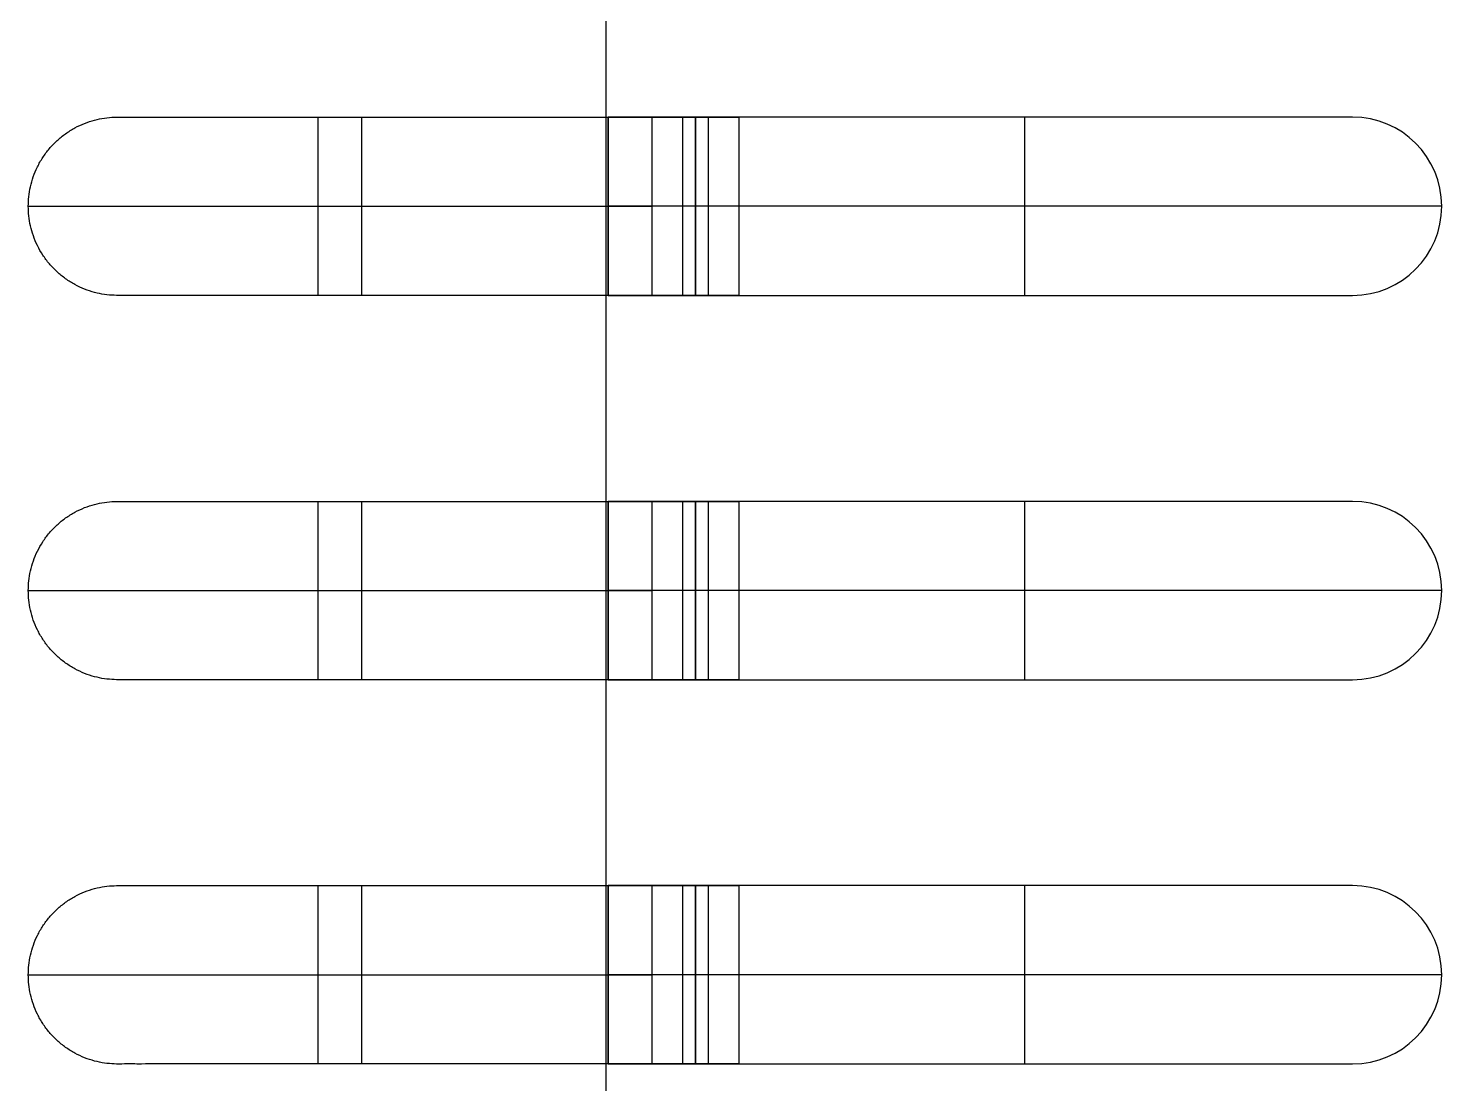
# Model space of a CAD drawing. Header units: millimetres. Extents: x 1.2 to 41.2, y 0.2 to 23.9.
# Drawn here: x 33.423 to 35.044, y 12.526 to 13.735 of the extents above; entities that cross this region are included whole.
import ezdxf

# ---------------------------------------------------------------- set-up
doc = ezdxf.new("R2010")
doc.units = ezdxf.units.MM
doc.layers.add('图层04', color=96, linetype='Continuous', true_color=0x007f00)
doc.layers.add('默认', color=18, linetype='Continuous', true_color=0x000000)

msp = doc.modelspace()

# ---------------------------------------------------------------- linework, layer by layer
at = {"layer": '图层04'}
for points in [[(34.086, 8.0327, 1.6431), (34.086, 11.5327, 1.6431), (34.086, 15.0327, 1.6431)], [(34.086, 8.0327, 2.0472), (34.086, 11.5327, 2.0472), (34.086, 15.0327, 2.0472)], [(34.086, 8.0327, 1.8451), (34.086, 11.5327, 1.8451), (34.086, 15.0327, 1.8451)]]:
    msp.add_open_spline(points, degree=2, dxfattribs=at)
at = {"layer": '默认'}
for p, q in [((34.0883, 13.6337, 1.6756), (34.1883, 13.6337, 1.6756)), ((34.1883, 13.6337, 2.1224), (34.0883, 13.6337, 2.1224)), ((34.1383, 13.6337, 1.7256), (34.1383, 13.6337, 1.6256)), ((34.1383, 13.6337, 2.0724), (34.1383, 13.6337, 2.1724)), ((34.1883, 13.4294, 1.6756), (34.0883, 13.4294, 1.6756)), ((34.0883, 13.4294, 2.1224), (34.1883, 13.4294, 2.1224)), ((34.1383, 13.4294, 1.6256), (34.1383, 13.4294, 1.7256)), ((34.1383, 13.4294, 2.1724), (34.1383, 13.4294, 2.0724)), ((34.0883, 13.1933, 1.6756), (34.1883, 13.1933, 1.6756)), ((34.1883, 13.1933, 2.1224), (34.0883, 13.1933, 2.1224)), ((34.1383, 13.1933, 1.7256), (34.1383, 13.1933, 1.6256)), ((34.1383, 13.1933, 2.0724), (34.1383, 13.1933, 2.1724)), ((34.1883, 12.989, 1.6756), (34.0883, 12.989, 1.6756)), ((34.0883, 12.989, 2.1224), (34.1883, 12.989, 2.1224)), ((34.1383, 12.989, 1.6256), (34.1383, 12.989, 1.7256)), ((34.1383, 12.989, 2.1724), (34.1383, 12.989, 2.0724)), ((34.0883, 12.753, 1.6756), (34.1883, 12.753, 1.6756)), ((34.1883, 12.753, 2.1224), (34.0883, 12.753, 2.1224)), ((34.1383, 12.753, 1.7256), (34.1383, 12.753, 1.6256)), ((34.1383, 12.753, 2.0724), (34.1383, 12.753, 2.1724)), ((34.1883, 12.5486, 1.6756), (34.0883, 12.5486, 1.6756)), ((34.0883, 12.5486, 2.1224), (34.1883, 12.5486, 2.1224)), ((34.1383, 12.5486, 1.6256), (34.1383, 12.5486, 1.7256)), ((34.1383, 12.5486, 2.1724), (34.1383, 12.5486, 2.0724))]:
    msp.add_line(p, q, dxfattribs=at)
for points in [[(34.0883, 13.4294, 2.0724), (33.8069, 13.4294, 2.0724), (33.5255, 13.4294, 2.0724), (33.4234, 13.4294, 2.0724), (33.4234, 13.5315, 2.0724), (33.4234, 13.6337, 2.0724), (33.5255, 13.6337, 2.0724), (33.8069, 13.6337, 2.0724), (34.0883, 13.6337, 2.0724)], [(34.0883, 13.4294, 2.1724), (33.8069, 13.4294, 2.1724), (33.5255, 13.4294, 2.1724), (33.4234, 13.4294, 2.1724), (33.4234, 13.5315, 2.1724), (33.4234, 13.6337, 2.1724), (33.5255, 13.6337, 2.1724), (33.8069, 13.6337, 2.1724), (34.0883, 13.6337, 2.1724)], [(34.0883, 13.4294, 2.1224), (33.8069, 13.4294, 2.1224), (33.5255, 13.4294, 2.1224), (33.4234, 13.4294, 2.1224), (33.4234, 13.5315, 2.1224), (33.4234, 13.6337, 2.1224), (33.5255, 13.6337, 2.1224), (33.8069, 13.6337, 2.1224), (34.0883, 13.6337, 2.1224)], [(34.0883, 12.989, 2.0724), (33.8069, 12.989, 2.0724), (33.5255, 12.989, 2.0724), (33.4234, 12.989, 2.0724), (33.4234, 13.0912, 2.0724), (33.4234, 13.1933, 2.0724), (33.5255, 13.1933, 2.0724), (33.8069, 13.1933, 2.0724), (34.0883, 13.1933, 2.0724)], [(34.0883, 12.989, 2.1724), (33.8069, 12.989, 2.1724), (33.5255, 12.989, 2.1724), (33.4234, 12.989, 2.1724), (33.4234, 13.0912, 2.1724), (33.4234, 13.1933, 2.1724), (33.5255, 13.1933, 2.1724), (33.8069, 13.1933, 2.1724), (34.0883, 13.1933, 2.1724)], [(34.0883, 12.989, 2.1224), (33.8069, 12.989, 2.1224), (33.5255, 12.989, 2.1224), (33.4234, 12.989, 2.1224), (33.4234, 13.0912, 2.1224), (33.4234, 13.1933, 2.1224), (33.5255, 13.1933, 2.1224), (33.8069, 13.1933, 2.1224), (34.0883, 13.1933, 2.1224)], [(34.0883, 12.5486, 2.0724), (33.8069, 12.5486, 2.0724), (33.5255, 12.5486, 2.0724), (33.4234, 12.5486, 2.0724), (33.4234, 12.6508, 2.0724), (33.4234, 12.753, 2.0724), (33.5255, 12.753, 2.0724), (33.8069, 12.753, 2.0724), (34.0883, 12.753, 2.0724)], [(34.0883, 12.5486, 2.1724), (33.8069, 12.5486, 2.1724), (33.5255, 12.5486, 2.1724), (33.4234, 12.5486, 2.1724), (33.4234, 12.6508, 2.1724), (33.4234, 12.753, 2.1724), (33.5255, 12.753, 2.1724), (33.8069, 12.753, 2.1724), (34.0883, 12.753, 2.1724)], [(34.0883, 12.5486, 2.1224), (33.8069, 12.5486, 2.1224), (33.5255, 12.5486, 2.1224), (33.4234, 12.5486, 2.1224), (33.4234, 12.6508, 2.1224), (33.4234, 12.753, 2.1224), (33.5255, 12.753, 2.1224), (33.8069, 12.753, 2.1224), (34.0883, 12.753, 2.1224)]]:
    msp.add_rational_spline(points, [1, 1, 1, 0.707106781186, 1, 0.707106781186, 1, 1, 1], degree=2, knots=[0, 0, 0, 0.562778, 0.562778, 0.723265, 0.723265, 0.883753, 0.883753, 1.446531, 1.446531, 1.446531], dxfattribs=at)
for points, degree in [([(33.5255, 13.6337, 2.0724), (33.5255, 13.6337, 2.1224), (33.5255, 13.6337, 2.1724)], 2), ([(33.7558, 13.4294, 2.0724), (33.7558, 13.5315, 2.0724), (33.7558, 13.6337, 2.0724)], 2), ([(33.8058, 13.4294, 2.1724), (33.8058, 13.5315, 2.1724), (33.8058, 13.6337, 2.1724)], 2), ([(34.0883, 13.4294, 2.0724), (34.0883, 13.5315, 2.0724), (34.0883, 13.6337, 2.0724)], 2), ([(34.0883, 13.6337, 1.6256), (34.0883, 13.5315, 1.6256), (34.0883, 13.4294, 1.6256)], 2), ([(34.0883, 13.6337, 1.7256), (34.0883, 13.6337, 1.6756), (34.0883, 13.6337, 1.6256)], 2), ([(34.0883, 13.6337, 2.1724), (34.1133, 13.6337, 2.1724), (34.1383, 13.6337, 2.1724)], 2), ([(34.0883, 13.6337, 2.0724), (34.0883, 13.6337, 1.899), (34.0883, 13.6337, 1.7256)], 2), ([(34.0883, 13.6337, 1.7256), (34.1383, 13.6337, 1.7256), (34.1883, 13.6337, 1.7256)], 2), ([(34.1883, 13.6337, 2.0724), (34.1383, 13.6337, 2.0724), (34.0883, 13.6337, 2.0724)], 2), ([(34.0883, 13.6337, 2.0724), (34.0883, 13.6337, 2.1224), (34.0883, 13.6337, 2.1724)], 2), ([(34.1883, 13.6337, 1.6256), (34.155, 13.6337, 1.6256), (34.1216, 13.6337, 1.6256), (34.0883, 13.6337, 1.6256)], 3), ([(34.0883, 13.4294, 1.849), (34.0883, 13.5315, 1.849), (34.0883, 13.6337, 1.849)], 2), ([(34.0883, 13.6337, 1.899), (34.1383, 13.6337, 1.899), (34.1883, 13.6337, 1.899)], 2), ([(34.1383, 13.6337, 2.1724), (34.1383, 13.5315, 2.1724), (34.1383, 13.4294, 2.1724)], 2), ([(34.1383, 13.6337, 2.0724), (34.1383, 13.6337, 1.899), (34.1383, 13.6337, 1.7256)], 2), ([(34.1737, 13.6337, 2.1578), (34.1737, 13.5315, 2.1578), (34.1737, 13.4294, 2.1578)], 2), ([(34.1883, 13.6337, 2.0724), (34.1883, 13.6337, 1.924), (34.1883, 13.6337, 1.7756)], 2), ([(34.1883, 13.6337, 1.6256), (34.1883, 13.6337, 1.6756), (34.1883, 13.6337, 1.7256)], 2), ([(34.1883, 13.6337, 2.1224), (34.1883, 13.6337, 2.0974), (34.1883, 13.6337, 2.0724)], 2), ([(34.1883, 13.6337, 2.1224), (34.1883, 13.5315, 2.1224), (34.1883, 13.4294, 2.1224)], 2), ([(34.2383, 13.6337, 1.7256), (34.2216, 13.6337, 1.7256), (34.205, 13.6337, 1.7256), (34.1883, 13.6337, 1.7256)], 3), ([(34.1883, 13.6337, 1.7756), (34.1883, 13.5315, 1.7756), (34.1883, 13.4294, 1.7756)], 2), ([(34.1883, 13.6337, 1.7756), (34.1883, 13.6337, 1.7506), (34.1883, 13.6337, 1.7256)], 2), ([(34.1883, 13.4294, 1.899), (34.1883, 13.5315, 1.899), (34.1883, 13.6337, 1.899)], 2), ([(34.203, 13.6337, 1.7403), (34.203, 13.5315, 1.7403), (34.203, 13.4294, 1.7403)], 2), ([(34.2383, 13.6337, 1.7256), (34.2383, 13.5315, 1.7256), (34.2383, 13.4294, 1.7256)], 2), ([(34.5662, 13.4294, 1.6257), (34.5662, 13.5315, 1.6257), (34.5662, 13.6337, 1.6257)], 2), ([(34.5662, 13.4294, 1.7257), (34.5662, 13.5315, 1.7257), (34.5662, 13.6337, 1.7257)], 2), ([(34.942, 13.6337, 1.6258), (34.942, 13.6337, 1.6758), (34.942, 13.6337, 1.7258)], 2), ([(33.4234, 13.5315, 2.0724), (33.7558, 13.5315, 2.0724), (34.0883, 13.5315, 2.0724)], 2), ([(33.4234, 13.5315, 2.1724), (33.7808, 13.5315, 2.1724), (34.1383, 13.5315, 2.1724)], 2), ([(33.4234, 13.5315, 2.0724), (33.4234, 13.5315, 2.1224), (33.4234, 13.5315, 2.1724)], 2), ([(35.0442, 13.5315, 1.6258), (34.5662, 13.5315, 1.6257), (34.0883, 13.5315, 1.6256)], 2), ([(34.0883, 13.5315, 2.0724), (34.0883, 13.5315, 1.849), (34.0883, 13.5315, 1.6256)], 2), ([(34.1883, 13.5315, 2.1224), (34.1883, 13.5315, 1.949), (34.1883, 13.5315, 1.7756)], 2), ([(35.0442, 13.5315, 1.7258), (34.6412, 13.5315, 1.7257), (34.2383, 13.5315, 1.7256)], 2), ([(35.0442, 13.5315, 1.6258), (35.0442, 13.5315, 1.6758), (35.0442, 13.5315, 1.7258)], 2), ([(33.5255, 13.4294, 2.0724), (33.5255, 13.4294, 2.1224), (33.5255, 13.4294, 2.1724)], 2), ([(34.0883, 13.4294, 1.6256), (34.0883, 13.4294, 1.6756), (34.0883, 13.4294, 1.7256)], 2), ([(34.0883, 13.4294, 1.6256), (34.1216, 13.4294, 1.6256), (34.155, 13.4294, 1.6256), (34.1883, 13.4294, 1.6256)], 3), ([(34.0883, 13.4294, 1.7256), (34.0883, 13.4294, 1.899), (34.0883, 13.4294, 2.0724)], 2), ([(34.0883, 13.4294, 2.0724), (34.1383, 13.4294, 2.0724), (34.1883, 13.4294, 2.0724)], 2), ([(34.1883, 13.4294, 1.7256), (34.1383, 13.4294, 1.7256), (34.0883, 13.4294, 1.7256)], 2), ([(34.0883, 13.4294, 2.1724), (34.0883, 13.4294, 2.1224), (34.0883, 13.4294, 2.0724)], 2), ([(34.1383, 13.4294, 2.1724), (34.1133, 13.4294, 2.1724), (34.0883, 13.4294, 2.1724)], 2), ([(34.0883, 13.4294, 1.899), (34.1383, 13.4294, 1.899), (34.1883, 13.4294, 1.899)], 2), ([(34.1383, 13.4294, 1.7256), (34.1383, 13.4294, 1.899), (34.1383, 13.4294, 2.0724)], 2), ([(34.1883, 13.4294, 2.0724), (34.1883, 13.4294, 2.0974), (34.1883, 13.4294, 2.1224)], 2), ([(34.1883, 13.4294, 1.7256), (34.1883, 13.4294, 1.7506), (34.1883, 13.4294, 1.7756)], 2), ([(34.1883, 13.4294, 1.7256), (34.205, 13.4294, 1.7256), (34.2216, 13.4294, 1.7256), (34.2383, 13.4294, 1.7256)], 3), ([(34.1883, 13.4294, 1.7256), (34.1883, 13.4294, 1.6756), (34.1883, 13.4294, 1.6256)], 2), ([(34.1883, 13.4294, 1.7756), (34.1883, 13.4294, 1.924), (34.1883, 13.4294, 2.0724)], 2), ([(34.942, 13.4294, 1.6258), (34.942, 13.4294, 1.6758), (34.942, 13.4294, 1.7258)], 2), ([(33.5255, 13.1933, 2.0724), (33.5255, 13.1933, 2.1224), (33.5255, 13.1933, 2.1724)], 2), ([(33.7558, 12.989, 2.0724), (33.7558, 13.0912, 2.0724), (33.7558, 13.1933, 2.0724)], 2), ([(33.8058, 12.989, 2.1724), (33.8058, 13.0912, 2.1724), (33.8058, 13.1933, 2.1724)], 2), ([(34.0883, 12.989, 2.0724), (34.0883, 13.0912, 2.0724), (34.0883, 13.1933, 2.0724)], 2), ([(34.0883, 13.1933, 1.6256), (34.0883, 13.0912, 1.6256), (34.0883, 12.989, 1.6256)], 2), ([(34.0883, 13.1933, 1.7256), (34.0883, 13.1933, 1.6756), (34.0883, 13.1933, 1.6256)], 2), ([(34.0883, 13.1933, 2.1724), (34.1133, 13.1933, 2.1724), (34.1383, 13.1933, 2.1724)], 2), ([(34.0883, 13.1933, 2.0724), (34.0883, 13.1933, 1.899), (34.0883, 13.1933, 1.7256)], 2), ([(34.0883, 13.1933, 1.7256), (34.1383, 13.1933, 1.7256), (34.1883, 13.1933, 1.7256)], 2), ([(34.1883, 13.1933, 2.0724), (34.1383, 13.1933, 2.0724), (34.0883, 13.1933, 2.0724)], 2), ([(34.0883, 13.1933, 2.0724), (34.0883, 13.1933, 2.1224), (34.0883, 13.1933, 2.1724)], 2), ([(34.1883, 13.1933, 1.6256), (34.155, 13.1933, 1.6256), (34.1216, 13.1933, 1.6256), (34.0883, 13.1933, 1.6256)], 3), ([(34.0883, 12.989, 1.849), (34.0883, 13.0912, 1.849), (34.0883, 13.1933, 1.849)], 2), ([(34.0883, 13.1933, 1.899), (34.1383, 13.1933, 1.899), (34.1883, 13.1933, 1.899)], 2), ([(34.1383, 13.1933, 2.1724), (34.1383, 13.0912, 2.1724), (34.1383, 12.989, 2.1724)], 2), ([(34.1383, 13.1933, 2.0724), (34.1383, 13.1933, 1.899), (34.1383, 13.1933, 1.7256)], 2), ([(34.1737, 13.1933, 2.1578), (34.1737, 13.0912, 2.1578), (34.1737, 12.989, 2.1578)], 2), ([(34.1883, 13.1933, 2.0724), (34.1883, 13.1933, 1.924), (34.1883, 13.1933, 1.7756)], 2), ([(34.1883, 13.1933, 1.6256), (34.1883, 13.1933, 1.6756), (34.1883, 13.1933, 1.7256)], 2), ([(34.1883, 13.1933, 2.1224), (34.1883, 13.1933, 2.0974), (34.1883, 13.1933, 2.0724)], 2), ([(34.1883, 13.1933, 2.1224), (34.1883, 13.0912, 2.1224), (34.1883, 12.989, 2.1224)], 2), ([(34.2383, 13.1933, 1.7256), (34.2216, 13.1933, 1.7256), (34.205, 13.1933, 1.7256), (34.1883, 13.1933, 1.7256)], 3), ([(34.1883, 13.1933, 1.7756), (34.1883, 13.0912, 1.7756), (34.1883, 12.989, 1.7756)], 2), ([(34.1883, 13.1933, 1.7756), (34.1883, 13.1933, 1.7506), (34.1883, 13.1933, 1.7256)], 2), ([(34.1883, 12.989, 1.899), (34.1883, 13.0912, 1.899), (34.1883, 13.1933, 1.899)], 2), ([(34.203, 13.1933, 1.7403), (34.203, 13.0912, 1.7403), (34.203, 12.989, 1.7403)], 2), ([(34.2383, 13.1933, 1.7256), (34.2383, 13.0912, 1.7256), (34.2383, 12.989, 1.7256)], 2), ([(34.5662, 12.989, 1.6257), (34.5662, 13.0912, 1.6257), (34.5662, 13.1933, 1.6257)], 2), ([(34.5662, 12.989, 1.7257), (34.5662, 13.0912, 1.7257), (34.5662, 13.1933, 1.7257)], 2), ([(34.942, 13.1933, 1.6258), (34.942, 13.1933, 1.6758), (34.942, 13.1933, 1.7258)], 2), ([(33.4234, 13.0912, 2.0724), (33.7558, 13.0912, 2.0724), (34.0883, 13.0912, 2.0724)], 2), ([(33.4234, 13.0912, 2.1724), (33.7808, 13.0912, 2.1724), (34.1383, 13.0912, 2.1724)], 2), ([(33.4234, 13.0912, 2.0724), (33.4234, 13.0912, 2.1224), (33.4234, 13.0912, 2.1724)], 2), ([(35.0442, 13.0912, 1.6258), (34.5662, 13.0912, 1.6257), (34.0883, 13.0912, 1.6256)], 2), ([(34.0883, 13.0912, 2.0724), (34.0883, 13.0912, 1.849), (34.0883, 13.0912, 1.6256)], 2), ([(34.1883, 13.0912, 2.1224), (34.1883, 13.0912, 1.949), (34.1883, 13.0912, 1.7756)], 2), ([(35.0442, 13.0912, 1.7258), (34.6412, 13.0912, 1.7257), (34.2383, 13.0912, 1.7256)], 2), ([(35.0442, 13.0912, 1.6258), (35.0442, 13.0912, 1.6758), (35.0442, 13.0912, 1.7258)], 2), ([(33.5255, 12.989, 2.0724), (33.5255, 12.989, 2.1224), (33.5255, 12.989, 2.1724)], 2), ([(34.0883, 12.989, 1.6256), (34.0883, 12.989, 1.6756), (34.0883, 12.989, 1.7256)], 2), ([(34.0883, 12.989, 1.6256), (34.1216, 12.989, 1.6256), (34.155, 12.989, 1.6256), (34.1883, 12.989, 1.6256)], 3), ([(34.0883, 12.989, 1.7256), (34.0883, 12.989, 1.899), (34.0883, 12.989, 2.0724)], 2), ([(34.0883, 12.989, 2.0724), (34.1383, 12.989, 2.0724), (34.1883, 12.989, 2.0724)], 2), ([(34.1883, 12.989, 1.7256), (34.1383, 12.989, 1.7256), (34.0883, 12.989, 1.7256)], 2), ([(34.0883, 12.989, 2.1724), (34.0883, 12.989, 2.1224), (34.0883, 12.989, 2.0724)], 2), ([(34.1383, 12.989, 2.1724), (34.1133, 12.989, 2.1724), (34.0883, 12.989, 2.1724)], 2), ([(34.0883, 12.989, 1.899), (34.1383, 12.989, 1.899), (34.1883, 12.989, 1.899)], 2), ([(34.1383, 12.989, 1.7256), (34.1383, 12.989, 1.899), (34.1383, 12.989, 2.0724)], 2), ([(34.1883, 12.989, 2.0724), (34.1883, 12.989, 2.0974), (34.1883, 12.989, 2.1224)], 2), ([(34.1883, 12.989, 1.7256), (34.1883, 12.989, 1.7506), (34.1883, 12.989, 1.7756)], 2), ([(34.1883, 12.989, 1.7256), (34.205, 12.989, 1.7256), (34.2216, 12.989, 1.7256), (34.2383, 12.989, 1.7256)], 3), ([(34.1883, 12.989, 1.7256), (34.1883, 12.989, 1.6756), (34.1883, 12.989, 1.6256)], 2), ([(34.1883, 12.989, 1.7756), (34.1883, 12.989, 1.924), (34.1883, 12.989, 2.0724)], 2), ([(34.942, 12.989, 1.6258), (34.942, 12.989, 1.6758), (34.942, 12.989, 1.7258)], 2), ([(33.5255, 12.753, 2.0724), (33.5255, 12.753, 2.1224), (33.5255, 12.753, 2.1724)], 2), ([(33.7558, 12.5486, 2.0724), (33.7558, 12.6508, 2.0724), (33.7558, 12.753, 2.0724)], 2), ([(33.8058, 12.5486, 2.1724), (33.8058, 12.6508, 2.1724), (33.8058, 12.753, 2.1724)], 2), ([(34.0883, 12.5486, 2.0724), (34.0883, 12.6508, 2.0724), (34.0883, 12.753, 2.0724)], 2), ([(34.0883, 12.753, 1.6256), (34.0883, 12.6508, 1.6256), (34.0883, 12.5486, 1.6256)], 2), ([(34.0883, 12.753, 1.7256), (34.0883, 12.753, 1.6756), (34.0883, 12.753, 1.6256)], 2), ([(34.0883, 12.753, 2.1724), (34.1133, 12.753, 2.1724), (34.1383, 12.753, 2.1724)], 2), ([(34.0883, 12.753, 2.0724), (34.0883, 12.753, 1.899), (34.0883, 12.753, 1.7256)], 2), ([(34.0883, 12.753, 1.7256), (34.1383, 12.753, 1.7256), (34.1883, 12.753, 1.7256)], 2), ([(34.1883, 12.753, 2.0724), (34.1383, 12.753, 2.0724), (34.0883, 12.753, 2.0724)], 2), ([(34.0883, 12.753, 2.0724), (34.0883, 12.753, 2.1224), (34.0883, 12.753, 2.1724)], 2), ([(34.1883, 12.753, 1.6256), (34.155, 12.753, 1.6256), (34.1216, 12.753, 1.6256), (34.0883, 12.753, 1.6256)], 3), ([(34.0883, 12.5486, 1.849), (34.0883, 12.6508, 1.849), (34.0883, 12.753, 1.849)], 2), ([(34.0883, 12.753, 1.899), (34.1383, 12.753, 1.899), (34.1883, 12.753, 1.899)], 2), ([(34.1383, 12.753, 2.1724), (34.1383, 12.6508, 2.1724), (34.1383, 12.5486, 2.1724)], 2), ([(34.1383, 12.753, 2.0724), (34.1383, 12.753, 1.899), (34.1383, 12.753, 1.7256)], 2), ([(34.1737, 12.753, 2.1578), (34.1737, 12.6508, 2.1578), (34.1737, 12.5486, 2.1578)], 2), ([(34.1883, 12.753, 2.0724), (34.1883, 12.753, 1.924), (34.1883, 12.753, 1.7756)], 2), ([(34.1883, 12.753, 1.6256), (34.1883, 12.753, 1.6756), (34.1883, 12.753, 1.7256)], 2), ([(34.1883, 12.753, 2.1224), (34.1883, 12.753, 2.0974), (34.1883, 12.753, 2.0724)], 2), ([(34.1883, 12.753, 2.1224), (34.1883, 12.6508, 2.1224), (34.1883, 12.5486, 2.1224)], 2), ([(34.2383, 12.753, 1.7256), (34.2216, 12.753, 1.7256), (34.205, 12.753, 1.7256), (34.1883, 12.753, 1.7256)], 3), ([(34.1883, 12.753, 1.7756), (34.1883, 12.6508, 1.7756), (34.1883, 12.5486, 1.7756)], 2), ([(34.1883, 12.753, 1.7756), (34.1883, 12.753, 1.7506), (34.1883, 12.753, 1.7256)], 2), ([(34.1883, 12.5486, 1.899), (34.1883, 12.6508, 1.899), (34.1883, 12.753, 1.899)], 2), ([(34.203, 12.753, 1.7403), (34.203, 12.6508, 1.7403), (34.203, 12.5486, 1.7403)], 2), ([(34.2383, 12.753, 1.7256), (34.2383, 12.6508, 1.7256), (34.2383, 12.5486, 1.7256)], 2), ([(34.5662, 12.5486, 1.6257), (34.5662, 12.6508, 1.6257), (34.5662, 12.753, 1.6257)], 2), ([(34.5662, 12.5486, 1.7257), (34.5662, 12.6508, 1.7257), (34.5662, 12.753, 1.7257)], 2), ([(34.942, 12.753, 1.6258), (34.942, 12.753, 1.6758), (34.942, 12.753, 1.7258)], 2), ([(33.4234, 12.6508, 2.0724), (33.7558, 12.6508, 2.0724), (34.0883, 12.6508, 2.0724)], 2), ([(33.4234, 12.6508, 2.1724), (33.7808, 12.6508, 2.1724), (34.1383, 12.6508, 2.1724)], 2), ([(33.4234, 12.6508, 2.0724), (33.4234, 12.6508, 2.1224), (33.4234, 12.6508, 2.1724)], 2), ([(35.0442, 12.6508, 1.6258), (34.5662, 12.6508, 1.6257), (34.0883, 12.6508, 1.6256)], 2), ([(34.0883, 12.6508, 2.0724), (34.0883, 12.6508, 1.849), (34.0883, 12.6508, 1.6256)], 2), ([(34.1883, 12.6508, 2.1224), (34.1883, 12.6508, 1.949), (34.1883, 12.6508, 1.7756)], 2), ([(35.0442, 12.6508, 1.7258), (34.6412, 12.6508, 1.7257), (34.2383, 12.6508, 1.7256)], 2), ([(35.0442, 12.6508, 1.6258), (35.0442, 12.6508, 1.6758), (35.0442, 12.6508, 1.7258)], 2), ([(33.5255, 12.5486, 2.0724), (33.5255, 12.5486, 2.1224), (33.5255, 12.5486, 2.1724)], 2), ([(34.0883, 12.5486, 1.6256), (34.0883, 12.5486, 1.6756), (34.0883, 12.5486, 1.7256)], 2), ([(34.0883, 12.5486, 1.6256), (34.1216, 12.5486, 1.6256), (34.155, 12.5486, 1.6256), (34.1883, 12.5486, 1.6256)], 3), ([(34.0883, 12.5486, 1.7256), (34.0883, 12.5486, 1.899), (34.0883, 12.5486, 2.0724)], 2), ([(34.0883, 12.5486, 2.0724), (34.1383, 12.5486, 2.0724), (34.1883, 12.5486, 2.0724)], 2), ([(34.1883, 12.5486, 1.7256), (34.1383, 12.5486, 1.7256), (34.0883, 12.5486, 1.7256)], 2), ([(34.0883, 12.5486, 2.1724), (34.0883, 12.5486, 2.1224), (34.0883, 12.5486, 2.0724)], 2), ([(34.1383, 12.5486, 2.1724), (34.1133, 12.5486, 2.1724), (34.0883, 12.5486, 2.1724)], 2), ([(34.0883, 12.5486, 1.899), (34.1383, 12.5486, 1.899), (34.1883, 12.5486, 1.899)], 2), ([(34.1383, 12.5486, 1.7256), (34.1383, 12.5486, 1.899), (34.1383, 12.5486, 2.0724)], 2), ([(34.1883, 12.5486, 2.0724), (34.1883, 12.5486, 2.0974), (34.1883, 12.5486, 2.1224)], 2), ([(34.1883, 12.5486, 1.7256), (34.1883, 12.5486, 1.7506), (34.1883, 12.5486, 1.7756)], 2), ([(34.1883, 12.5486, 1.7256), (34.205, 12.5486, 1.7256), (34.2216, 12.5486, 1.7256), (34.2383, 12.5486, 1.7256)], 3), ([(34.1883, 12.5486, 1.7256), (34.1883, 12.5486, 1.6756), (34.1883, 12.5486, 1.6256)], 2), ([(34.1883, 12.5486, 1.7756), (34.1883, 12.5486, 1.924), (34.1883, 12.5486, 2.0724)], 2), ([(34.942, 12.5486, 1.6258), (34.942, 12.5486, 1.6758), (34.942, 12.5486, 1.7258)], 2)]:
    msp.add_open_spline(points, degree=degree, dxfattribs=at)
at = {"layer": '默认', "extrusion": (8.88178e-13, -1, 1.45661e-12)}
msp.add_rational_spline([(34.1383, 13.6337, 2.1724), (34.1883, 13.6337, 2.1724), (34.1883, 13.6337, 2.1224)], [1, 0.707106781186, 1], degree=2, dxfattribs=at)
at = {"layer": '默认', "extrusion": (-0.000220476, 9.49279e-10, 1)}
for points in [[(34.1883, 13.4294, 1.6256), (34.4396, 13.4294, 1.6257), (34.6908, 13.4294, 1.6257), (34.942, 13.4294, 1.6258), (34.9984, 13.4294, 1.6258), (35.0442, 13.4751, 1.6258), (35.0442, 13.5315, 1.6258), (35.0442, 13.588, 1.6258), (34.9984, 13.6337, 1.6258), (34.942, 13.6337, 1.6258), (34.6908, 13.6337, 1.6257), (34.4396, 13.6337, 1.6257), (34.1883, 13.6337, 1.6256)], [(34.1883, 12.989, 1.6256), (34.4396, 12.989, 1.6257), (34.6908, 12.989, 1.6257), (34.942, 12.989, 1.6258), (34.9984, 12.989, 1.6258), (35.0442, 13.0347, 1.6258), (35.0442, 13.0912, 1.6258), (35.0442, 13.1476, 1.6258), (34.9984, 13.1933, 1.6258), (34.942, 13.1933, 1.6258), (34.6908, 13.1933, 1.6257), (34.4396, 13.1933, 1.6257), (34.1883, 13.1933, 1.6256)], [(34.1883, 12.5486, 1.6256), (34.4396, 12.5486, 1.6257), (34.6908, 12.5486, 1.6257), (34.942, 12.5486, 1.6258), (34.9984, 12.5486, 1.6258), (35.0442, 12.5944, 1.6258), (35.0442, 12.6508, 1.6258), (35.0442, 12.7072, 1.6258), (34.9984, 12.753, 1.6258), (34.942, 12.753, 1.6258), (34.6908, 12.753, 1.6257), (34.4396, 12.753, 1.6257), (34.1883, 12.753, 1.6256)]]:
    msp.add_open_spline(points, degree=3, knots=[0.100022, 0.100022, 0.100022, 0.100022, 0.853706, 0.853706, 0.853706, 1.031249, 1.031249, 1.031249, 1.208793, 1.208793, 1.208793, 1.962477, 1.962477, 1.962477, 1.962477], dxfattribs=at)
at = {"layer": '默认', "extrusion": (4.11946e-12, 1, 3.55193e-12)}
msp.add_rational_spline([(34.1883, 13.6337, 1.7756), (34.1883, 13.6337, 1.7256), (34.2383, 13.6337, 1.7256)], [1, 0.707028826879, 1], degree=2, dxfattribs=at)
at = {"layer": '默认', "extrusion": (-0.000220476, 4.74637e-10, 1)}
for points in [[(34.1883, 13.4294, 1.6756), (34.4395, 13.4294, 1.6757), (34.6908, 13.4294, 1.6757), (34.942, 13.4294, 1.6758), (34.9984, 13.4294, 1.6758), (35.0442, 13.4751, 1.6758), (35.0442, 13.5315, 1.6758), (35.0442, 13.588, 1.6758), (34.9984, 13.6337, 1.6758), (34.942, 13.6337, 1.6758), (34.6908, 13.6337, 1.6757), (34.4395, 13.6337, 1.6757), (34.1883, 13.6337, 1.6756)], [(34.1883, 12.989, 1.6756), (34.4395, 12.989, 1.6757), (34.6908, 12.989, 1.6757), (34.942, 12.989, 1.6758), (34.9984, 12.989, 1.6758), (35.0442, 13.0347, 1.6758), (35.0442, 13.0912, 1.6758), (35.0442, 13.1476, 1.6758), (34.9984, 13.1933, 1.6758), (34.942, 13.1933, 1.6758), (34.6908, 13.1933, 1.6757), (34.4395, 13.1933, 1.6757), (34.1883, 13.1933, 1.6756)], [(34.1883, 12.5486, 1.6756), (34.4395, 12.5486, 1.6757), (34.6908, 12.5486, 1.6757), (34.942, 12.5486, 1.6758), (34.9984, 12.5486, 1.6758), (35.0442, 12.5944, 1.6758), (35.0442, 12.6508, 1.6758), (35.0442, 12.7072, 1.6758), (34.9984, 12.753, 1.6758), (34.942, 12.753, 1.6758), (34.6908, 12.753, 1.6757), (34.4395, 12.753, 1.6757), (34.1883, 12.753, 1.6756)]]:
    msp.add_open_spline(points, degree=3, knots=[0.100022, 0.100022, 0.100022, 0.100022, 0.853706, 0.853706, 0.853706, 1.031249, 1.031249, 1.031249, 1.208793, 1.208793, 1.208793, 1.962477, 1.962477, 1.962477, 1.962477], dxfattribs=at)
at = {"layer": '默认', "extrusion": (-0.000220476, 2.18863e-15, 1)}
for points in [[(34.2383, 13.4294, 1.7256), (34.4729, 13.4294, 1.7257), (34.7074, 13.4294, 1.7258), (34.942, 13.4294, 1.7258), (34.9984, 13.4294, 1.7258), (35.0442, 13.4751, 1.7258), (35.0442, 13.5315, 1.7258), (35.0442, 13.588, 1.7258), (34.9984, 13.6337, 1.7258), (34.942, 13.6337, 1.7258), (34.7074, 13.6337, 1.7258), (34.4729, 13.6337, 1.7257), (34.2383, 13.6337, 1.7256)], [(34.2383, 12.989, 1.7256), (34.4729, 12.989, 1.7257), (34.7074, 12.989, 1.7258), (34.942, 12.989, 1.7258), (34.9984, 12.989, 1.7258), (35.0442, 13.0347, 1.7258), (35.0442, 13.0912, 1.7258), (35.0442, 13.1476, 1.7258), (34.9984, 13.1933, 1.7258), (34.942, 13.1933, 1.7258), (34.7074, 13.1933, 1.7258), (34.4729, 13.1933, 1.7257), (34.2383, 13.1933, 1.7256)], [(34.2383, 12.5486, 1.7256), (34.4729, 12.5486, 1.7257), (34.7074, 12.5486, 1.7258), (34.942, 12.5486, 1.7258), (34.9984, 12.5486, 1.7258), (35.0442, 12.5944, 1.7258), (35.0442, 12.6508, 1.7258), (35.0442, 12.7072, 1.7258), (34.9984, 12.753, 1.7258), (34.942, 12.753, 1.7258), (34.7074, 12.753, 1.7258), (34.4729, 12.753, 1.7257), (34.2383, 12.753, 1.7256)]]:
    msp.add_open_spline(points, degree=3, knots=[0.150033, 0.150033, 0.150033, 0.150033, 0.853706, 0.853706, 0.853706, 1.031249, 1.031249, 1.031249, 1.208793, 1.208793, 1.208793, 1.912466, 1.912466, 1.912466, 1.912466], dxfattribs=at)
at = {"layer": '默认', "extrusion": (-2.4869e-13, -1, 1.3145e-12)}
msp.add_rational_spline([(34.1883, 13.5315, 2.1224), (34.1883, 13.5315, 2.1724), (34.1383, 13.5315, 2.1724)], [1, 0.707106781186, 1], degree=2, dxfattribs=at)
at = {"layer": '默认', "extrusion": (3.90654e-12, 1, 2.62843e-12)}
for points in [[(34.2383, 13.5315, 1.7256), (34.1883, 13.5315, 1.7256), (34.1883, 13.5315, 1.7756)], [(34.2383, 12.6508, 1.7256), (34.1883, 12.6508, 1.7256), (34.1883, 12.6508, 1.7756)]]:
    msp.add_rational_spline(points, [1, 0.707028826879, 1], degree=2, dxfattribs=at)
at = {"layer": '默认', "extrusion": (1.1724e-12, -1, 1.74083e-12)}
msp.add_rational_spline([(34.1883, 13.4294, 2.1224), (34.1883, 13.4294, 2.1724), (34.1383, 13.4294, 2.1724)], [1, 0.707106781186, 1], degree=2, dxfattribs=at)
at = {"layer": '默认', "extrusion": (3.40923e-12, 1, 2.84154e-12)}
msp.add_rational_spline([(34.2383, 13.4294, 1.7256), (34.1883, 13.4294, 1.7256), (34.1883, 13.4294, 1.7756)], [1, 0.707028826879, 1], degree=2, dxfattribs=at)
at = {"layer": '默认', "extrusion": (9.23706e-13, -1, 1.49214e-12)}
msp.add_rational_spline([(34.1383, 13.1933, 2.1724), (34.1883, 13.1933, 2.1724), (34.1883, 13.1933, 2.1224)], [1, 0.707106781186, 1], degree=2, dxfattribs=at)
at = {"layer": '默认', "extrusion": (4.15497e-12, 1, 3.58745e-12)}
msp.add_rational_spline([(34.1883, 13.1933, 1.7756), (34.1883, 13.1933, 1.7256), (34.2383, 13.1933, 1.7256)], [1, 0.707028826879, 1], degree=2, dxfattribs=at)
at = {"layer": '默认', "extrusion": (-2.84217e-13, -1, 1.27898e-12)}
msp.add_rational_spline([(34.1883, 13.0912, 2.1224), (34.1883, 13.0912, 2.1724), (34.1383, 13.0912, 2.1724)], [1, 0.707106781186, 1], degree=2, dxfattribs=at)
at = {"layer": '默认', "extrusion": (3.94206e-12, 1, 2.66395e-12)}
msp.add_rational_spline([(34.2383, 13.0912, 1.7256), (34.1883, 13.0912, 1.7256), (34.1883, 13.0912, 1.7756)], [1, 0.707028826879, 1], degree=2, dxfattribs=at)
at = {"layer": '默认', "extrusion": (1.06581e-12, -1, 1.63425e-12)}
msp.add_rational_spline([(34.1883, 12.989, 2.1224), (34.1883, 12.989, 2.1724), (34.1383, 12.989, 2.1724)], [1, 0.707106781186, 1], degree=2, dxfattribs=at)
at = {"layer": '默认', "extrusion": (3.83536e-12, 1, 3.26778e-12)}
msp.add_rational_spline([(34.2383, 12.989, 1.7256), (34.1883, 12.989, 1.7256), (34.1883, 12.989, 1.7756)], [1, 0.707028826879, 1], degree=2, dxfattribs=at)
at = {"layer": '默认', "extrusion": (9.59233e-13, -1, 1.52767e-12)}
msp.add_rational_spline([(34.1383, 12.753, 2.1724), (34.1883, 12.753, 2.1724), (34.1883, 12.753, 2.1224)], [1, 0.707106781186, 1], degree=2, dxfattribs=at)
at = {"layer": '默认', "extrusion": (3.87088e-12, 1, 3.3033e-12)}
msp.add_rational_spline([(34.1883, 12.753, 1.7756), (34.1883, 12.753, 1.7256), (34.2383, 12.753, 1.7256)], [1, 0.707028826879, 1], degree=2, dxfattribs=at)
at = {"layer": '默认', "extrusion": (-1.80491e-25, -1, 1.56319e-12)}
msp.add_rational_spline([(34.1883, 12.6508, 2.1224), (34.1883, 12.6508, 2.1724), (34.1383, 12.6508, 2.1724)], [1, 0.707106781186, 1], degree=2, dxfattribs=at)
at = {"layer": '默认', "extrusion": (7.81597e-13, -1, 1.35003e-12)}
msp.add_rational_spline([(34.1883, 12.5486, 2.1224), (34.1883, 12.5486, 2.1724), (34.1383, 12.5486, 2.1724)], [1, 0.707106781186, 1], degree=2, dxfattribs=at)
at = {"layer": '默认', "extrusion": (3.48025e-12, 1, 2.91258e-12)}
msp.add_rational_spline([(34.2383, 12.5486, 1.7256), (34.1883, 12.5486, 1.7256), (34.1883, 12.5486, 1.7756)], [1, 0.707028826879, 1], degree=2, dxfattribs=at)

doc.saveas('drawing.dxf')
